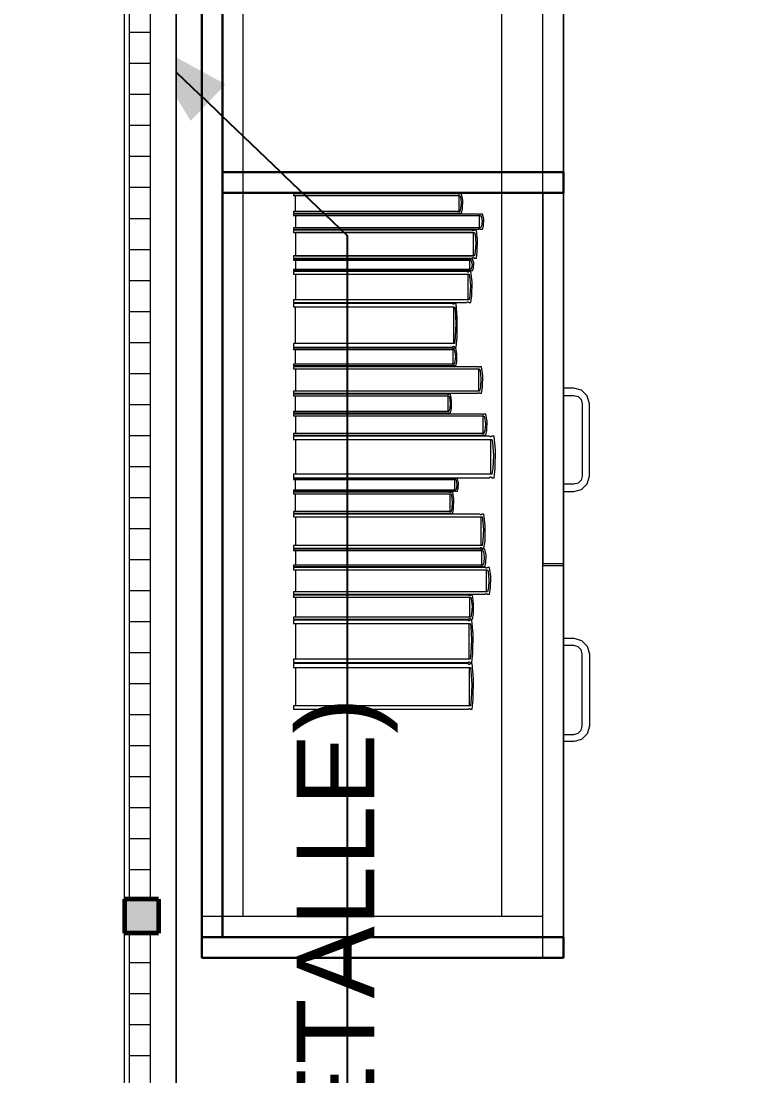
# Model space of a CAD drawing. Header units: inches. Extents: x -19 to 5698, y -728 to 92.
# Drawn here: x 204.92 to 205.619, y 33.37 to 34.391 of the extents above; entities that cross this region are included whole.
import ezdxf

# ---------------------------------------------------------------- set-up
doc = ezdxf.new("R2010")
doc.units = ezdxf.units.IN
doc.header["$MEASUREMENT"] = 0
doc.set_wipeout_variables(frame=1)
doc.linetypes.add('HIDDEN', pattern=[0.375, 0.25, -0.125])
doc.linetypes.add('Wipeout_Contour', pattern=[1, 0, -1])
doc.layers.get('0').update_dxf_attribs({"color": 61})
doc.layers.add('00 conduct tomacorr', color=120, linetype='HIDDEN', lineweight=30)
for name, color, linetype in [('02 _ ARQ _ ZON _ Espacio.3D', 7, 'Continuous'), ('Acabado - Muros', 7, 'Continuous'), ('Interior - Mobiliario', 7, 'Continuous'), ('Notas - Etiquetas', 7, 'Continuous')]:
    doc.layers.add(name, color=color, linetype=linetype)
doc.styles.add('Estilo_Generado_4', font='swisse.ttf')
doc.dimstyles.new('Estilo_Generado__8', dxfattribs={"dimtxt": 0.18, "dimasz": 0.0912, "dimexe": 0.18, "dimexo": 0.0625, "dimgap": 0, "dimtad": 0, "dimtih": 1, "dimtoh": 1, "dimdec": 4, "dimzin": 0, "dimdsep": 46, "dimcen": 0.09, "dimadec": 0, "dimazin": 0, "dimtfac": 1, "dimtdec": 4, "dimtmove": 0, "dimatfit": 3, "dimldrblk": 'ARROWHEAD_5', "dimfxl": 1, "dimtolj": 1, "dimtzin": 0, "dimarcsym": 0})
pattern_1 = [(0, (185.000038, 1e-08), (0, 0.030000001), [])]

# ---------------------------------------------------------------- blocks, each defined once
blk = doc.blocks.new('ARROWHEAD_5')
at = {"linetype": 'Continuous', "lineweight": 0}
blk.add_hatch(color=0, dxfattribs=at).paths.add_polyline_path([(-1, 0.2679), (0, 0), (-1, -0.2679)])
at = {"color": 0, "linetype": 'Continuous', "lineweight": 0}
blk.add_line((0, 0), (-1, 0), dxfattribs=at)

msp = doc.modelspace()

# ---------------------------------------------------------------- linework, layer by layer
at = {"layer": '02 _ ARQ _ ZON _ Espacio.3D', "color": 254, "linetype": 'Continuous', "lineweight": 0, "flags": 128}
msp.add_lwpolyline([(201.07, 31.0002), (205.02, 31), (205.02, 39), (201.0699, 39), (201.0698, 39.7505), (196.27, 39.7505), (196.2701, 39.4), (194.57, 39.4), (194.57, 37.7), (194.22, 37.7), (194.22, 33.75), (193.32, 33.75), (193.32, 29.75), (194.07, 29.75), (194.07, 30.7), (194.57, 30.7), (194.57, 30.2), (195.07, 30.2), (195.07, 29.75), (201.07, 29.75)], close=True, dxfattribs=at)
msp.add_lwpolyline([(208.57, 39), (205.07, 39), (205.07, 29.7499), (208.07, 29.75), (208.07, 30.8001), (208.57, 30.8001)], dxfattribs=at)
at = {"layer": 'Interior - Mobiliario', "color": 175, "linetype": 'Continuous', "lineweight": 13}
for p, q in [((205.1151, 34.9647), (205.1151, 33.5047)), ((205.4251, 33.5047), (205.4251, 34.9647)), ((205.3455, 34.2094), (205.3448, 34.2066)), ((205.346, 34.2151), (205.3455, 34.2094)), ((205.3464, 34.2051), (205.3473, 34.2092)), ((205.3473, 34.2092), (205.3475, 34.2175)), ((205.3448, 34.2066), (205.1837, 34.2066)), ((205.1837, 34.2066), (205.1837, 34.2051)), ((205.1837, 34.2051), (205.3429, 34.2051)), ((205.3627, 34.2041), (205.1837, 34.2041)), ((205.1837, 34.2041), (205.1837, 34.2029)), ((205.1837, 34.2029), (205.3648, 34.2029)), ((205.1856, 34.2029), (205.1856, 34.1907)), ((205.3429, 34.2051), (205.343, 34.2052)), ((205.343, 34.2052), (205.3432, 34.2053)), ((205.3432, 34.2053), (205.3434, 34.2053)), ((205.3434, 34.2053), (205.3437, 34.2054)), ((205.3437, 34.2054), (205.3439, 34.2054)), ((205.3439, 34.2054), (205.3441, 34.2053)), ((205.3441, 34.2053), (205.3444, 34.2053)), ((205.3444, 34.2053), (205.3446, 34.2051)), ((205.3446, 34.2051), (205.3447, 34.2051)), ((205.3447, 34.2051), (205.3464, 34.2051)), ((205.3628, 34.204), (205.3627, 34.2041)), ((205.363, 34.2039), (205.3628, 34.204)), ((205.3632, 34.2039), (205.363, 34.2039)), ((205.3635, 34.2038), (205.3632, 34.2039)), ((205.3638, 34.2038), (205.3635, 34.2038)), ((205.364, 34.2039), (205.3638, 34.2038)), ((205.3639, 34.1907), (205.3639, 34.2029)), ((205.3643, 34.2039), (205.364, 34.2039)), ((205.3645, 34.204), (205.3643, 34.2039)), ((205.3647, 34.2041), (205.3645, 34.204)), ((205.3667, 34.2041), (205.3647, 34.2041)), ((205.3648, 34.2029), (205.3654, 34.2018)), ((205.3654, 34.2018), (205.3662, 34.1974)), ((205.3679, 34.1992), (205.3667, 34.2041)), ((205.3677, 34.1927), (205.3679, 34.1992)), ((205.3648, 34.1907), (205.1837, 34.1907)), ((205.1837, 34.1907), (205.1837, 34.1895)), ((205.1837, 34.1895), (205.3627, 34.1895)), ((205.3568, 34.1885), (205.1837, 34.1885)), ((205.1837, 34.1885), (205.1837, 34.1864)), ((205.3569, 34.1884), (205.3568, 34.1885)), ((205.3571, 34.1883), (205.3569, 34.1884)), ((205.3586, 34.1884), (205.3584, 34.1883)), ((205.3587, 34.1885), (205.3586, 34.1884)), ((205.3607, 34.1885), (205.3587, 34.1885)), ((205.3619, 34.1796), (205.3607, 34.1885)), ((205.3627, 34.1895), (205.3628, 34.1896)), ((205.3628, 34.1896), (205.363, 34.1897)), ((205.363, 34.1897), (205.3633, 34.1898)), ((205.3633, 34.1898), (205.3636, 34.1898)), ((205.3636, 34.1898), (205.3638, 34.1898)), ((205.3638, 34.1898), (205.3641, 34.1898)), ((205.3641, 34.1898), (205.3644, 34.1897)), ((205.3644, 34.1897), (205.3646, 34.1896)), ((205.3646, 34.1896), (205.3647, 34.1895)), ((205.3647, 34.1895), (205.3667, 34.1895)), ((205.3657, 34.1929), (205.3648, 34.1907)), ((205.3662, 34.1974), (205.3657, 34.1929)), ((205.3667, 34.1895), (205.3677, 34.1927)), ((205.1837, 34.1864), (205.3589, 34.1864)), ((205.358, 34.1864), (205.1855, 34.1864)), ((205.1855, 34.1864), (205.1855, 34.1638)), ((205.3573, 34.1882), (205.3571, 34.1883)), ((205.3576, 34.1881), (205.3573, 34.1882)), ((205.3579, 34.1881), (205.3576, 34.1881)), ((205.3581, 34.1881), (205.3579, 34.1881)), ((205.358, 34.1638), (205.358, 34.1864)), ((205.3584, 34.1883), (205.3581, 34.1881)), ((205.3589, 34.1864), (205.3594, 34.1844)), ((205.3594, 34.1844), (205.3602, 34.1761)), ((205.3616, 34.1675), (205.3619, 34.1796)), ((205.3602, 34.1761), (205.3597, 34.1678)), ((205.3589, 34.1638), (205.1837, 34.1638)), ((205.1837, 34.1638), (205.1837, 34.1616)), ((205.1837, 34.1616), (205.3568, 34.1616)), ((205.3532, 34.1606), (205.1837, 34.1606)), ((205.1837, 34.1606), (205.1837, 34.1597)), ((205.1837, 34.1597), (205.3553, 34.1597)), ((205.1855, 34.1638), (205.358, 34.1638)), ((205.1855, 34.1597), (205.1855, 34.1504)), ((205.3533, 34.1606), (205.3532, 34.1606)), ((205.3535, 34.1605), (205.3533, 34.1606)), ((205.3538, 34.1605), (205.3535, 34.1605)), ((205.354, 34.1604), (205.3538, 34.1605)), ((205.3543, 34.1604), (205.354, 34.1604)), ((205.3545, 34.1605), (205.3543, 34.1604)), ((205.3544, 34.1504), (205.3544, 34.1597)), ((205.3548, 34.1605), (205.3545, 34.1605)), ((205.355, 34.1606), (205.3548, 34.1605)), ((205.3551, 34.1606), (205.355, 34.1606)), ((205.357, 34.1606), (205.3551, 34.1606)), ((205.3553, 34.1597), (205.3558, 34.1589)), ((205.3558, 34.1589), (205.3565, 34.1555)), ((205.3568, 34.1616), (205.3569, 34.1618)), ((205.3569, 34.1618), (205.3572, 34.1619)), ((205.3582, 34.1569), (205.357, 34.1606)), ((205.3572, 34.1619), (205.3574, 34.162)), ((205.3574, 34.162), (205.3577, 34.1621)), ((205.3577, 34.1621), (205.3579, 34.1621)), ((205.3579, 34.1621), (205.3582, 34.162)), ((205.3582, 34.162), (205.3584, 34.1619)), ((205.3584, 34.1619), (205.3586, 34.1617)), ((205.3586, 34.1617), (205.3587, 34.1616)), ((205.3587, 34.1616), (205.3607, 34.1616)), ((205.3597, 34.1678), (205.3589, 34.1638)), ((205.3607, 34.1616), (205.3616, 34.1675)), ((205.3553, 34.1504), (205.1837, 34.1504)), ((205.1837, 34.1504), (205.1837, 34.1495)), ((205.1837, 34.1495), (205.3532, 34.1495)), ((205.3516, 34.1485), (205.1837, 34.1485)), ((205.1837, 34.1485), (205.1837, 34.1461)), ((205.3517, 34.1484), (205.3516, 34.1485)), ((205.3519, 34.1482), (205.3517, 34.1484)), ((205.3521, 34.1481), (205.3519, 34.1482)), ((205.3524, 34.148), (205.3521, 34.1481)), ((205.3526, 34.148), (205.3524, 34.148)), ((205.3529, 34.1481), (205.3526, 34.148)), ((205.3531, 34.1482), (205.3529, 34.1481)), ((205.3533, 34.1483), (205.3531, 34.1482)), ((205.3532, 34.1495), (205.3534, 34.1496)), ((205.3535, 34.1485), (205.3533, 34.1483)), ((205.3534, 34.1496), (205.3536, 34.1496)), ((205.3553, 34.1485), (205.3535, 34.1485)), ((205.3536, 34.1496), (205.3538, 34.1497)), ((205.3538, 34.1497), (205.3541, 34.1497)), ((205.3541, 34.1497), (205.3543, 34.1497)), ((205.3543, 34.1497), (205.3546, 34.1497)), ((205.3546, 34.1497), (205.3548, 34.1496)), ((205.3548, 34.1496), (205.355, 34.1496)), ((205.355, 34.1496), (205.3551, 34.1495)), ((205.3551, 34.1495), (205.357, 34.1495)), ((205.3561, 34.1521), (205.3553, 34.1504)), ((205.3565, 34.1386), (205.3553, 34.1485)), ((205.3565, 34.1555), (205.3561, 34.1521)), ((205.357, 34.1495), (205.358, 34.1519)), ((205.358, 34.1519), (205.3582, 34.1569)), ((205.1837, 34.1461), (205.3536, 34.1461)), ((205.1855, 34.1461), (205.1855, 34.1211)), ((205.3528, 34.1211), (205.3528, 34.1461)), ((205.3536, 34.1461), (205.3541, 34.1439)), ((205.3541, 34.1439), (205.3549, 34.1347)), ((205.3563, 34.1252), (205.3565, 34.1386)), ((205.3549, 34.1347), (205.3544, 34.1255)), ((205.3536, 34.1211), (205.1837, 34.1211)), ((205.1837, 34.1211), (205.1837, 34.1187)), ((205.1837, 34.1187), (205.3516, 34.1187)), ((205.3377, 34.1177), (205.1837, 34.1177)), ((205.1837, 34.1177), (205.1837, 34.1143)), ((205.3378, 34.1175), (205.3377, 34.1177)), ((205.338, 34.1173), (205.3378, 34.1175)), ((205.3382, 34.1171), (205.338, 34.1173)), ((205.3385, 34.117), (205.3382, 34.1171)), ((205.3387, 34.117), (205.3385, 34.117)), ((205.3389, 34.117), (205.3387, 34.117)), ((205.3391, 34.1172), (205.3389, 34.117)), ((205.3393, 34.1174), (205.3391, 34.1172)), ((205.3395, 34.1177), (205.3393, 34.1174)), ((205.3412, 34.1177), (205.3395, 34.1177)), ((205.3422, 34.1036), (205.3412, 34.1177)), ((205.3516, 34.1187), (205.3517, 34.1188)), ((205.3517, 34.1188), (205.3519, 34.119)), ((205.3519, 34.119), (205.3522, 34.1191)), ((205.3522, 34.1191), (205.3524, 34.1192)), ((205.3524, 34.1192), (205.3527, 34.1192)), ((205.3527, 34.1192), (205.3529, 34.1191)), ((205.3529, 34.1191), (205.3532, 34.119)), ((205.3532, 34.119), (205.3534, 34.1188)), ((205.3534, 34.1188), (205.3535, 34.1187)), ((205.3535, 34.1187), (205.3553, 34.1187)), ((205.3544, 34.1255), (205.3536, 34.1211)), ((205.3553, 34.1187), (205.3563, 34.1252)), ((205.1837, 34.1143), (205.3396, 34.1143)), ((205.1853, 34.1143), (205.1853, 34.0789)), ((205.3388, 34.0789), (205.3388, 34.1143)), ((205.3396, 34.1143), (205.3401, 34.1111)), ((205.3401, 34.1111), (205.3407, 34.0982)), ((205.3407, 34.0982), (205.3403, 34.0852)), ((205.342, 34.0847), (205.3422, 34.1036)), ((205.3396, 34.0789), (205.1837, 34.0789)), ((205.1837, 34.0789), (205.1837, 34.0755)), ((205.3381, 34.0759), (205.3383, 34.0761)), ((205.3383, 34.0761), (205.3385, 34.0762)), ((205.3385, 34.0762), (205.3387, 34.0762)), ((205.3387, 34.0762), (205.339, 34.0761)), ((205.339, 34.0761), (205.3392, 34.0759)), ((205.3403, 34.0852), (205.3396, 34.0789)), ((205.3412, 34.0755), (205.342, 34.0847)), ((205.1837, 34.0755), (205.3377, 34.0755)), ((205.3374, 34.0745), (205.1837, 34.0745)), ((205.1837, 34.0745), (205.1837, 34.0731)), ((205.1837, 34.0731), (205.3392, 34.0731)), ((205.1853, 34.0731), (205.1853, 34.0589)), ((205.3374, 34.0744), (205.3374, 34.0745)), ((205.3376, 34.0743), (205.3374, 34.0744)), ((205.3379, 34.0742), (205.3376, 34.0743)), ((205.3377, 34.0755), (205.3379, 34.0757)), ((205.3379, 34.0757), (205.3381, 34.0759)), ((205.3381, 34.0742), (205.3379, 34.0742)), ((205.3383, 34.0742), (205.3381, 34.0742)), ((205.3385, 34.0742), (205.3383, 34.0742)), ((205.3384, 34.0589), (205.3384, 34.0731)), ((205.3388, 34.0743), (205.3385, 34.0742)), ((205.339, 34.0744), (205.3388, 34.0743)), ((205.3391, 34.0745), (205.339, 34.0744)), ((205.3408, 34.0745), (205.3391, 34.0745)), ((205.3392, 34.0759), (205.3394, 34.0756)), ((205.3392, 34.0731), (205.3397, 34.0718)), ((205.3394, 34.0756), (205.3395, 34.0755)), ((205.3395, 34.0755), (205.3412, 34.0755)), ((205.3397, 34.0718), (205.3404, 34.0666)), ((205.3404, 34.0666), (205.34, 34.0614)), ((205.3419, 34.0688), (205.3408, 34.0745)), ((205.3417, 34.0612), (205.3419, 34.0688)), ((205.3392, 34.0589), (205.1837, 34.0589)), ((205.1837, 34.0589), (205.1837, 34.0575)), ((205.1837, 34.0575), (205.3374, 34.0575)), ((205.3617, 34.0565), (205.1837, 34.0565)), ((205.1837, 34.0565), (205.1837, 34.0544)), ((205.3374, 34.0575), (205.3375, 34.0576)), ((205.3375, 34.0576), (205.3377, 34.0577)), ((205.3377, 34.0577), (205.3379, 34.0578)), ((205.3379, 34.0578), (205.3381, 34.0578)), ((205.3381, 34.0578), (205.3384, 34.0578)), ((205.3384, 34.0578), (205.3386, 34.0577)), ((205.3386, 34.0577), (205.3388, 34.0577)), ((205.3388, 34.0577), (205.339, 34.0576)), ((205.339, 34.0576), (205.3391, 34.0575)), ((205.3391, 34.0575), (205.3408, 34.0575)), ((205.34, 34.0614), (205.3392, 34.0589)), ((205.3408, 34.0575), (205.3417, 34.0612)), ((205.3618, 34.0564), (205.3617, 34.0565)), ((205.3621, 34.0562), (205.3618, 34.0564)), ((205.3623, 34.0561), (205.3621, 34.0562)), ((205.3626, 34.0561), (205.3623, 34.0561)), ((205.3629, 34.0561), (205.3626, 34.0561)), ((205.3631, 34.0561), (205.3629, 34.0561)), ((205.3634, 34.0562), (205.3631, 34.0561)), ((205.3636, 34.0564), (205.3634, 34.0562)), ((205.3638, 34.0565), (205.3636, 34.0564)), ((205.3657, 34.0565), (205.3638, 34.0565)), ((205.367, 34.0479), (205.3657, 34.0565)), ((205.1837, 34.0544), (205.3639, 34.0544)), ((205.1856, 34.0544), (205.1856, 34.0329)), ((205.363, 34.0329), (205.363, 34.0544)), ((205.3639, 34.0544), (205.3645, 34.0525)), ((205.3645, 34.0525), (205.3652, 34.0446)), ((205.3667, 34.0365), (205.367, 34.0479)), ((205.3648, 34.0367), (205.3639, 34.0329)), ((205.3652, 34.0446), (205.3648, 34.0367)), ((205.3657, 34.0308), (205.3667, 34.0365)), ((205.4551, 34.0357), (205.4451, 34.0357)), ((205.4451, 34.0357), (205.4451, 34.0287)), ((205.4626, 34.0337), (205.4551, 34.0357)), ((205.3639, 34.0329), (205.1837, 34.0329)), ((205.1837, 34.0329), (205.1837, 34.0308)), ((205.1837, 34.0308), (205.3617, 34.0308)), ((205.3324, 34.0298), (205.1837, 34.0298)), ((205.1837, 34.0298), (205.1837, 34.0284)), ((205.1837, 34.0284), (205.3342, 34.0284)), ((205.1853, 34.0284), (205.1853, 34.0131)), ((205.3326, 34.0297), (205.3324, 34.0298)), ((205.3324, 34.0298), (205.3324, 34.0298)), ((205.3328, 34.0296), (205.3326, 34.0297)), ((205.3331, 34.0295), (205.3328, 34.0296)), ((205.3333, 34.0295), (205.3331, 34.0295)), ((205.3335, 34.0296), (205.3333, 34.0295)), ((205.3334, 34.0131), (205.3334, 34.0284)), ((205.3337, 34.0296), (205.3335, 34.0296)), ((205.3339, 34.0297), (205.3337, 34.0296)), ((205.334, 34.0298), (205.3339, 34.0297)), ((205.3357, 34.0298), (205.334, 34.0298)), ((205.3342, 34.0284), (205.3346, 34.027)), ((205.3346, 34.027), (205.3353, 34.0214)), ((205.3367, 34.0238), (205.3357, 34.0298)), ((205.3617, 34.0308), (205.3619, 34.031)), ((205.3619, 34.031), (205.3621, 34.0311)), ((205.3621, 34.0311), (205.3624, 34.0312)), ((205.3624, 34.0312), (205.3626, 34.0313)), ((205.3626, 34.0313), (205.3629, 34.0313)), ((205.3629, 34.0313), (205.3632, 34.0312)), ((205.3632, 34.0312), (205.3634, 34.0311)), ((205.3634, 34.0311), (205.3637, 34.0309)), ((205.3637, 34.0309), (205.3638, 34.0308)), ((205.3638, 34.0308), (205.3657, 34.0308)), ((205.4451, 34.0287), (205.4551, 34.0287)), ((205.4551, 34.0287), (205.4591, 34.0276)), ((205.4591, 34.0276), (205.462, 34.0247)), ((205.4681, 34.0282), (205.4626, 34.0337)), ((205.4701, 34.0207), (205.4681, 34.0282)), ((205.3349, 34.0158), (205.3342, 34.0131)), ((205.3353, 34.0214), (205.3349, 34.0158)), ((205.3357, 34.0117), (205.3365, 34.0156)), ((205.3365, 34.0156), (205.3367, 34.0238)), ((205.462, 34.0247), (205.4631, 34.0207)), ((205.4631, 34.0207), (205.4631, 33.9507)), ((205.4701, 33.9507), (205.4701, 34.0207)), ((205.3342, 34.0131), (205.1837, 34.0131)), ((205.1837, 34.0131), (205.1837, 34.0117)), ((205.1837, 34.0117), (205.3324, 34.0117)), ((205.3659, 34.0107), (205.1837, 34.0107)), ((205.1837, 34.0107), (205.1837, 34.009)), ((205.1837, 34.009), (205.3681, 34.009)), ((205.1856, 34.009), (205.1856, 33.9918)), ((205.3324, 34.0117), (205.3325, 34.0117)), ((205.3325, 34.0117), (205.3327, 34.0119)), ((205.3327, 34.0119), (205.3329, 34.0119)), ((205.3329, 34.0119), (205.3331, 34.012)), ((205.3331, 34.012), (205.3333, 34.012)), ((205.3333, 34.012), (205.3336, 34.0119)), ((205.3336, 34.0119), (205.3338, 34.0118)), ((205.3338, 34.0118), (205.334, 34.0117)), ((205.334, 34.0117), (205.334, 34.0117)), ((205.334, 34.0117), (205.3357, 34.0117)), ((205.366, 34.0106), (205.3659, 34.0107)), ((205.3662, 34.0104), (205.366, 34.0106)), ((205.3665, 34.0104), (205.3662, 34.0104)), ((205.3668, 34.0103), (205.3665, 34.0104)), ((205.367, 34.0103), (205.3668, 34.0103)), ((205.3673, 34.0103), (205.367, 34.0103)), ((205.3672, 33.9918), (205.3672, 34.009)), ((205.3676, 34.0104), (205.3673, 34.0103)), ((205.3678, 34.0105), (205.3676, 34.0104)), ((205.368, 34.0107), (205.3678, 34.0105)), ((205.37, 34.0107), (205.368, 34.0107)), ((205.3681, 34.009), (205.3687, 34.0075)), ((205.3687, 34.0075), (205.3695, 34.0012)), ((205.3712, 34.0038), (205.37, 34.0107)), ((205.369, 33.9949), (205.3681, 33.9918)), ((205.3695, 34.0012), (205.369, 33.9949)), ((205.37, 33.9902), (205.371, 33.9947)), ((205.371, 33.9947), (205.3712, 34.0038)), ((205.3681, 33.9918), (205.1837, 33.9918)), ((205.1837, 33.9918), (205.1837, 33.9902)), ((205.1837, 33.9902), (205.3659, 33.9902)), ((205.3735, 33.9892), (205.1837, 33.9892)), ((205.1837, 33.9892), (205.1837, 33.986)), ((205.1837, 33.986), (205.3758, 33.986)), ((205.1857, 33.986), (205.1857, 33.9524)), ((205.3659, 33.9902), (205.3661, 33.9903)), ((205.3661, 33.9903), (205.3663, 33.9904)), ((205.3663, 33.9904), (205.3666, 33.9905)), ((205.3666, 33.9905), (205.3668, 33.9905)), ((205.3668, 33.9905), (205.3671, 33.9905)), ((205.3671, 33.9905), (205.3674, 33.9905)), ((205.3674, 33.9905), (205.3676, 33.9904)), ((205.3676, 33.9904), (205.3679, 33.9903)), ((205.3679, 33.9903), (205.368, 33.9902)), ((205.368, 33.9902), (205.37, 33.9902)), ((205.3736, 33.989), (205.3735, 33.9892)), ((205.3739, 33.9888), (205.3736, 33.989)), ((205.3741, 33.9886), (205.3739, 33.9888)), ((205.3744, 33.9885), (205.3741, 33.9886)), ((205.3747, 33.9885), (205.3744, 33.9885)), ((205.375, 33.9886), (205.3747, 33.9885)), ((205.3748, 33.9524), (205.3748, 33.986)), ((205.3752, 33.9888), (205.375, 33.9886)), ((205.3755, 33.989), (205.3752, 33.9888)), ((205.3756, 33.9892), (205.3755, 33.989)), ((205.3778, 33.9892), (205.3756, 33.9892)), ((205.3758, 33.986), (205.3764, 33.983)), ((205.3791, 33.9758), (205.3778, 33.9892)), ((205.3764, 33.983), (205.3772, 33.9707)), ((205.3788, 33.9579), (205.3791, 33.9758)), ((205.3772, 33.9707), (205.3767, 33.9584)), ((205.3767, 33.9584), (205.3758, 33.9524)), ((205.3778, 33.9491), (205.3788, 33.9579)), ((205.3758, 33.9524), (205.1837, 33.9524)), ((205.1837, 33.9524), (205.1837, 33.9491)), ((205.1837, 33.9491), (205.3735, 33.9491)), ((205.3389, 33.9481), (205.1837, 33.9481)), ((205.1837, 33.9481), (205.1837, 33.9472)), ((205.1837, 33.9472), (205.3408, 33.9472)), ((205.1853, 33.9472), (205.1853, 33.9371)), ((205.339, 33.9481), (205.3389, 33.9481)), ((205.3392, 33.948), (205.339, 33.9481)), ((205.3394, 33.948), (205.3392, 33.948)), ((205.3396, 33.9479), (205.3394, 33.948)), ((205.3399, 33.9479), (205.3396, 33.9479)), ((205.3401, 33.948), (205.3399, 33.9479)), ((205.34, 33.9371), (205.34, 33.9472)), ((205.3403, 33.948), (205.3401, 33.948)), ((205.3405, 33.9481), (205.3403, 33.948)), ((205.3406, 33.9481), (205.3405, 33.9481)), ((205.3424, 33.9481), (205.3406, 33.9481)), ((205.3408, 33.9472), (205.3413, 33.9463)), ((205.3413, 33.9463), (205.3419, 33.9426)), ((205.3434, 33.9441), (205.3424, 33.9481)), ((205.3432, 33.9387), (205.3434, 33.9441)), ((205.3735, 33.9491), (205.3737, 33.9494)), ((205.3737, 33.9494), (205.3739, 33.9496)), ((205.3739, 33.9496), (205.3742, 33.9497)), ((205.3742, 33.9497), (205.3745, 33.9498)), ((205.3745, 33.9498), (205.3747, 33.9498)), ((205.3747, 33.9498), (205.375, 33.9497)), ((205.375, 33.9497), (205.3753, 33.9495)), ((205.3753, 33.9495), (205.3755, 33.9493)), ((205.3755, 33.9493), (205.3756, 33.9491)), ((205.3756, 33.9491), (205.3778, 33.9491)), ((205.4591, 33.9438), (205.4551, 33.9427)), ((205.462, 33.9467), (205.4591, 33.9438)), ((205.4631, 33.9507), (205.462, 33.9467)), ((205.4681, 33.9432), (205.4701, 33.9507)), ((205.3408, 33.9371), (205.1837, 33.9371)), ((205.1837, 33.9371), (205.1837, 33.9361)), ((205.1837, 33.9361), (205.3389, 33.9361)), ((205.3345, 33.9351), (205.1837, 33.9351)), ((205.1837, 33.9351), (205.1837, 33.9335)), ((205.1837, 33.9335), (205.3363, 33.9335)), ((205.1853, 33.9335), (205.1853, 33.9164)), ((205.3346, 33.935), (205.3345, 33.9351)), ((205.3348, 33.9349), (205.3346, 33.935)), ((205.335, 33.9348), (205.3348, 33.9349)), ((205.3352, 33.9348), (205.335, 33.9348)), ((205.3354, 33.9348), (205.3352, 33.9348)), ((205.3356, 33.9348), (205.3354, 33.9348)), ((205.3355, 33.9164), (205.3355, 33.9335)), ((205.3359, 33.9349), (205.3356, 33.9348)), ((205.3361, 33.935), (205.3359, 33.9349)), ((205.3362, 33.9351), (205.3361, 33.935)), ((205.3379, 33.9351), (205.3362, 33.9351)), ((205.3363, 33.9335), (205.3368, 33.9319)), ((205.3389, 33.9283), (205.3379, 33.9351)), ((205.3389, 33.9361), (205.339, 33.9362)), ((205.339, 33.9362), (205.3392, 33.9362)), ((205.3392, 33.9362), (205.3394, 33.9363)), ((205.3394, 33.9363), (205.3397, 33.9363)), ((205.3397, 33.9363), (205.3399, 33.9363)), ((205.3399, 33.9363), (205.3401, 33.9363)), ((205.3401, 33.9363), (205.3404, 33.9362)), ((205.3404, 33.9362), (205.3406, 33.9362)), ((205.3406, 33.9362), (205.3406, 33.9361)), ((205.3406, 33.9361), (205.3424, 33.9361)), ((205.3415, 33.9389), (205.3408, 33.9371)), ((205.3419, 33.9426), (205.3415, 33.9389)), ((205.3424, 33.9361), (205.3432, 33.9387)), ((205.4451, 33.9427), (205.4451, 33.9357)), ((205.4551, 33.9427), (205.4451, 33.9427)), ((205.4451, 33.9357), (205.4551, 33.9357)), ((205.4551, 33.9357), (205.4626, 33.9377)), ((205.4626, 33.9377), (205.4681, 33.9432)), ((205.3368, 33.9319), (205.3374, 33.9257)), ((205.3374, 33.9257), (205.337, 33.9194)), ((205.3387, 33.9192), (205.3389, 33.9283)), ((205.3363, 33.9164), (205.1837, 33.9164)), ((205.1837, 33.9164), (205.1837, 33.9147)), ((205.1837, 33.9147), (205.3345, 33.9147)), ((205.364, 33.9137), (205.1837, 33.9137)), ((205.1837, 33.9137), (205.1837, 33.9111)), ((205.3345, 33.9147), (205.3346, 33.9148)), ((205.3346, 33.9148), (205.3348, 33.915)), ((205.3348, 33.915), (205.335, 33.915)), ((205.335, 33.915), (205.3352, 33.9151)), ((205.3352, 33.9151), (205.3355, 33.9151)), ((205.3355, 33.9151), (205.3357, 33.915)), ((205.3357, 33.915), (205.3359, 33.9149)), ((205.3359, 33.9149), (205.3361, 33.9148)), ((205.3361, 33.9148), (205.3362, 33.9147)), ((205.3362, 33.9147), (205.3379, 33.9147)), ((205.337, 33.9194), (205.3363, 33.9164)), ((205.3379, 33.9147), (205.3387, 33.9192)), ((205.3641, 33.9136), (205.364, 33.9137)), ((205.3644, 33.9134), (205.3641, 33.9136)), ((205.3646, 33.9133), (205.3644, 33.9134)), ((205.3649, 33.9132), (205.3646, 33.9133)), ((205.3652, 33.9132), (205.3649, 33.9132)), ((205.3654, 33.9132), (205.3652, 33.9132)), ((205.3657, 33.9134), (205.3654, 33.9132)), ((205.3659, 33.9136), (205.3657, 33.9134)), ((205.3661, 33.9137), (205.3659, 33.9136)), ((205.3681, 33.9137), (205.3661, 33.9137)), ((205.3693, 33.9028), (205.3681, 33.9137)), ((205.1837, 33.9111), (205.3662, 33.9111)), ((205.1856, 33.9111), (205.1856, 33.8836)), ((205.3653, 33.8836), (205.3653, 33.9111)), ((205.3662, 33.9111), (205.3668, 33.9086)), ((205.3668, 33.9086), (205.3676, 33.8986)), ((205.3691, 33.8881), (205.3693, 33.9028)), ((205.3676, 33.8986), (205.3671, 33.8885)), ((205.3662, 33.8836), (205.1837, 33.8836)), ((205.1837, 33.8836), (205.1837, 33.8809)), ((205.3671, 33.8885), (205.3662, 33.8836)), ((205.3681, 33.8809), (205.3691, 33.8881)), ((205.1837, 33.8809), (205.364, 33.8809)), ((205.3648, 33.8799), (205.1837, 33.8799)), ((205.1837, 33.8799), (205.1837, 33.8786)), ((205.1837, 33.8786), (205.3671, 33.8786)), ((205.1856, 33.8786), (205.1856, 33.8645)), ((205.364, 33.8809), (205.3642, 33.8811)), ((205.3642, 33.8811), (205.3644, 33.8813)), ((205.3644, 33.8813), (205.3647, 33.8814)), ((205.3647, 33.8814), (205.365, 33.8815)), ((205.3649, 33.8799), (205.3648, 33.8799)), ((205.3652, 33.8798), (205.3649, 33.8799)), ((205.365, 33.8815), (205.3652, 33.8815)), ((205.3652, 33.8815), (205.3655, 33.8814)), ((205.3654, 33.8797), (205.3652, 33.8798)), ((205.3657, 33.8797), (205.3654, 33.8797)), ((205.3655, 33.8814), (205.3657, 33.8813)), ((205.3657, 33.8813), (205.366, 33.8811)), ((205.366, 33.8797), (205.3657, 33.8797)), ((205.366, 33.8811), (205.3661, 33.8809)), ((205.3662, 33.8797), (205.366, 33.8797)), ((205.3661, 33.8809), (205.3681, 33.8809)), ((205.3661, 33.8645), (205.3661, 33.8786)), ((205.3665, 33.8797), (205.3662, 33.8797)), ((205.3667, 33.8798), (205.3665, 33.8797)), ((205.3669, 33.8799), (205.3667, 33.8798)), ((205.3689, 33.8799), (205.3669, 33.8799)), ((205.3671, 33.8786), (205.3676, 33.8773)), ((205.3676, 33.8773), (205.3684, 33.8722)), ((205.3684, 33.8722), (205.3679, 33.867)), ((205.3701, 33.8743), (205.3689, 33.8799)), ((205.3699, 33.8668), (205.3701, 33.8743)), ((205.3671, 33.8645), (205.1837, 33.8645)), ((205.1837, 33.8645), (205.1837, 33.8632)), ((205.1837, 33.8632), (205.3648, 33.8632)), ((205.3693, 33.8622), (205.1837, 33.8622)), ((205.1837, 33.8622), (205.1837, 33.8601)), ((205.3648, 33.8632), (205.365, 33.8633)), ((205.365, 33.8633), (205.3652, 33.8634)), ((205.3652, 33.8634), (205.3655, 33.8634)), ((205.3655, 33.8634), (205.3658, 33.8634)), ((205.3658, 33.8634), (205.366, 33.8634)), ((205.366, 33.8634), (205.3663, 33.8634)), ((205.3663, 33.8634), (205.3666, 33.8633)), ((205.3666, 33.8633), (205.3668, 33.8632)), ((205.3668, 33.8632), (205.3669, 33.8632)), ((205.3669, 33.8632), (205.3689, 33.8632)), ((205.3679, 33.867), (205.3671, 33.8645)), ((205.3689, 33.8632), (205.3699, 33.8668)), ((205.3694, 33.8621), (205.3693, 33.8622)), ((205.3696, 33.8619), (205.3694, 33.8621)), ((205.3699, 33.8618), (205.3696, 33.8619)), ((205.3702, 33.8617), (205.3699, 33.8618)), ((205.3704, 33.8617), (205.3702, 33.8617)), ((205.3707, 33.8618), (205.3704, 33.8617)), ((205.371, 33.8619), (205.3707, 33.8618)), ((205.3712, 33.862), (205.371, 33.8619)), ((205.3714, 33.8622), (205.3712, 33.862)), ((205.3734, 33.8622), (205.3714, 33.8622)), ((205.3747, 33.8536), (205.3734, 33.8622)), ((205.4451, 33.8657), (205.4251, 33.8657)), ((205.4451, 33.8637), (205.4251, 33.8637)), ((205.1837, 33.8601), (205.3715, 33.8601)), ((205.1856, 33.8601), (205.1856, 33.8385)), ((205.3706, 33.8385), (205.3706, 33.8601)), ((205.3715, 33.8601), (205.3721, 33.8582)), ((205.3721, 33.8582), (205.3729, 33.8503)), ((205.3745, 33.8421), (205.3747, 33.8536)), ((205.3724, 33.8423), (205.3715, 33.8385)), ((205.3729, 33.8503), (205.3724, 33.8423)), ((205.3734, 33.8364), (205.3745, 33.8421)), ((205.3715, 33.8385), (205.1837, 33.8385)), ((205.1837, 33.8385), (205.1837, 33.8364)), ((205.1837, 33.8364), (205.3693, 33.8364)), ((205.3532, 33.8354), (205.1837, 33.8354)), ((205.1837, 33.8354), (205.1837, 33.8336)), ((205.1837, 33.8336), (205.3552, 33.8336)), ((205.1855, 33.8336), (205.1855, 33.8142)), ((205.3532, 33.8353), (205.3532, 33.8354)), ((205.3535, 33.8352), (205.3532, 33.8353)), ((205.3537, 33.8351), (205.3535, 33.8352)), ((205.354, 33.835), (205.3537, 33.8351)), ((205.3542, 33.835), (205.354, 33.835)), ((205.3545, 33.8351), (205.3542, 33.835)), ((205.3544, 33.8142), (205.3544, 33.8336)), ((205.3547, 33.8352), (205.3545, 33.8351)), ((205.3549, 33.8353), (205.3547, 33.8352)), ((205.3551, 33.8354), (205.3549, 33.8353)), ((205.357, 33.8354), (205.3551, 33.8354)), ((205.3552, 33.8336), (205.3557, 33.8318)), ((205.3557, 33.8318), (205.3565, 33.8247)), ((205.3581, 33.8277), (205.357, 33.8354)), ((205.3693, 33.8364), (205.3694, 33.8366)), ((205.3694, 33.8366), (205.3697, 33.8367)), ((205.3697, 33.8367), (205.3699, 33.8368)), ((205.3699, 33.8368), (205.3702, 33.8369)), ((205.3702, 33.8369), (205.3705, 33.8368)), ((205.3705, 33.8368), (205.3708, 33.8368)), ((205.3708, 33.8368), (205.371, 33.8367)), ((205.371, 33.8367), (205.3713, 33.8365)), ((205.3713, 33.8365), (205.3714, 33.8364)), ((205.3714, 33.8364), (205.3734, 33.8364)), ((205.3565, 33.8247), (205.356, 33.8176)), ((205.3579, 33.8174), (205.3581, 33.8277)), ((205.3552, 33.8142), (205.1837, 33.8142)), ((205.1837, 33.8142), (205.1837, 33.8123)), ((205.1837, 33.8123), (205.3532, 33.8123)), ((205.3526, 33.8113), (205.1837, 33.8113)), ((205.1837, 33.8113), (205.1837, 33.808)), ((205.3527, 33.8112), (205.3526, 33.8113)), ((205.3529, 33.8109), (205.3527, 33.8112)), ((205.3531, 33.8107), (205.3529, 33.8109)), ((205.3534, 33.8107), (205.3531, 33.8107)), ((205.3532, 33.8123), (205.3533, 33.8125)), ((205.3533, 33.8125), (205.3535, 33.8126)), ((205.3535, 33.8126), (205.3538, 33.8127)), ((205.3539, 33.8107), (205.3536, 33.8106)), ((205.3538, 33.8127), (205.354, 33.8127)), ((205.3541, 33.8109), (205.3539, 33.8107)), ((205.354, 33.8127), (205.3543, 33.8127)), ((205.3543, 33.8111), (205.3541, 33.8109)), ((205.3543, 33.8127), (205.3545, 33.8127)), ((205.3545, 33.8113), (205.3543, 33.8111)), ((205.3545, 33.8127), (205.3548, 33.8126)), ((205.3564, 33.8113), (205.3545, 33.8113)), ((205.3548, 33.8126), (205.355, 33.8124)), ((205.355, 33.8124), (205.3551, 33.8123)), ((205.3551, 33.8123), (205.357, 33.8123)), ((205.356, 33.8176), (205.3552, 33.8142)), ((205.3575, 33.7976), (205.3564, 33.8113)), ((205.357, 33.8123), (205.3579, 33.8174)), ((205.1837, 33.808), (205.3546, 33.808)), ((205.1855, 33.808), (205.1855, 33.7735)), ((205.3536, 33.8106), (205.3534, 33.8107)), ((205.3538, 33.7735), (205.3538, 33.808)), ((205.3546, 33.808), (205.3552, 33.8049)), ((205.3552, 33.8049), (205.3559, 33.7923)), ((205.3559, 33.7923), (205.3554, 33.7796)), ((205.3573, 33.7792), (205.3575, 33.7976)), ((205.4451, 33.7937), (205.4551, 33.7937)), ((205.4451, 33.7867), (205.4451, 33.7937)), ((205.4551, 33.7937), (205.4626, 33.7917)), ((205.4626, 33.7917), (205.4681, 33.7862)), ((205.4551, 33.7867), (205.4451, 33.7867)), ((205.4591, 33.7856), (205.4551, 33.7867)), ((205.462, 33.7827), (205.4591, 33.7856)), ((205.4631, 33.7787), (205.462, 33.7827)), ((205.4681, 33.7862), (205.4701, 33.7787)), ((205.3546, 33.7735), (205.1837, 33.7735)), ((205.1837, 33.7735), (205.1837, 33.7702)), ((205.1837, 33.7702), (205.3526, 33.7702)), ((205.3526, 33.7702), (205.3527, 33.7704)), ((205.3527, 33.7704), (205.3529, 33.7706)), ((205.3529, 33.7706), (205.3532, 33.7708)), ((205.3532, 33.7708), (205.3534, 33.7709)), ((205.3534, 33.7709), (205.3537, 33.7709)), ((205.3537, 33.7709), (205.3539, 33.7708)), ((205.3539, 33.7708), (205.3542, 33.7706)), ((205.3542, 33.7706), (205.3544, 33.7703)), ((205.3544, 33.7703), (205.3545, 33.7702)), ((205.3545, 33.7702), (205.3564, 33.7702)), ((205.3554, 33.7796), (205.3546, 33.7735)), ((205.3564, 33.7702), (205.3573, 33.7792)), ((205.4631, 33.7087), (205.4631, 33.7787)), ((205.4701, 33.7787), (205.4701, 33.7087)), ((205.3529, 33.7692), (205.1837, 33.7692)), ((205.1837, 33.7692), (205.1837, 33.7656)), ((205.1837, 33.7656), (205.355, 33.7656)), ((205.1855, 33.7656), (205.1855, 33.7285)), ((205.353, 33.769), (205.3529, 33.7692)), ((205.3532, 33.7687), (205.353, 33.769)), ((205.3535, 33.7685), (205.3532, 33.7687)), ((205.3537, 33.7684), (205.3535, 33.7685)), ((205.354, 33.7684), (205.3537, 33.7684)), ((205.3542, 33.7685), (205.354, 33.7684)), ((205.3541, 33.7285), (205.3541, 33.7656)), ((205.3545, 33.7687), (205.3542, 33.7685)), ((205.3547, 33.7689), (205.3545, 33.7687)), ((205.3548, 33.7692), (205.3547, 33.7689)), ((205.3567, 33.7692), (205.3548, 33.7692)), ((205.355, 33.7656), (205.3555, 33.7623)), ((205.3555, 33.7623), (205.3562, 33.7487)), ((205.3579, 33.7544), (205.3567, 33.7692)), ((205.3577, 33.7347), (205.3579, 33.7544)), ((205.3562, 33.7487), (205.3558, 33.7351)), ((205.3558, 33.7351), (205.355, 33.7285)), ((205.3567, 33.725), (205.3577, 33.7347)), ((205.355, 33.7285), (205.1837, 33.7285)), ((205.1837, 33.7285), (205.1837, 33.725)), ((205.1837, 33.725), (205.3529, 33.725)), ((205.3529, 33.725), (205.3531, 33.7252)), ((205.3531, 33.7252), (205.3533, 33.7255)), ((205.3533, 33.7255), (205.3535, 33.7256)), ((205.3535, 33.7256), (205.3538, 33.7257)), ((205.3538, 33.7257), (205.354, 33.7257)), ((205.354, 33.7257), (205.3543, 33.7256)), ((205.3543, 33.7256), (205.3545, 33.7254)), ((205.3545, 33.7254), (205.3547, 33.7252)), ((205.3547, 33.7252), (205.3548, 33.725)), ((205.3548, 33.725), (205.3567, 33.725)), ((205.462, 33.7047), (205.4631, 33.7087)), ((205.4701, 33.7087), (205.4681, 33.7012)), ((205.4451, 33.7007), (205.4551, 33.7007)), ((205.4451, 33.6937), (205.4451, 33.7007)), ((205.4551, 33.7007), (205.4591, 33.7018)), ((205.4591, 33.7018), (205.462, 33.7047)), ((205.4681, 33.7012), (205.4626, 33.6957)), ((205.4551, 33.6937), (205.4451, 33.6937)), ((205.4626, 33.6957), (205.4551, 33.6937)), ((205.1351, 33.5247), (205.3851, 33.5247)), ((205.3851, 33.5247), (205.4251, 33.5247)), ((205.1151, 33.5047), (205.4251, 33.5047))]:
    msp.add_line(p, q, dxfattribs=at)

# ---------------------------------------------------------------- next in the draw order: wipeouts: each hides what was drawn before it
at = {"color": 254, "linetype": 'Wipeout_Contour', "lineweight": 0, "ltscale": 6515.032016}
msp.add_wipeout([(205.4451, 34.2247), (205.4451, 34.2447), (205.1151, 34.2447), (205.1151, 34.2247)], dxfattribs=at).dxf.layer = 'Interior - Mobiliario'

# ---------------------------------------------------------------- next in the draw order: linework, layer by layer
at = {"layer": 'Interior - Mobiliario', "color": 175, "linetype": 'Continuous', "lineweight": 13}
for p, q in [((205.1351, 33.5247), (205.1351, 34.9447)), ((205.3851, 34.9447), (205.3851, 33.5247)), ((205.4251, 33.5247), (205.4251, 34.9447)), ((205.4251, 34.2447), (205.4251, 34.6037)), ((205.4451, 34.2447), (205.4451, 34.6037)), ((205.1151, 34.2447), (205.1151, 34.2247)), ((205.4451, 34.2447), (205.1151, 34.2447)), ((205.4451, 34.2447), (205.4251, 34.2447)), ((205.4451, 34.2247), (205.4451, 34.2447)), ((205.4451, 34.2247), (205.4451, 34.2447)), ((205.1151, 34.2247), (205.4451, 34.2247)), ((205.3429, 34.2237), (205.1837, 34.2237)), ((205.1837, 34.2237), (205.1837, 34.2222)), ((205.1837, 34.2222), (205.3448, 34.2222)), ((205.1854, 34.2222), (205.1854, 34.2066)), ((205.3429, 34.2236), (205.3429, 34.2237)), ((205.3432, 34.2235), (205.3429, 34.2236)), ((205.3434, 34.2235), (205.3432, 34.2235)), ((205.3436, 34.2234), (205.3434, 34.2235)), ((205.3439, 34.2234), (205.3436, 34.2234)), ((205.3441, 34.2234), (205.3439, 34.2234)), ((205.344, 34.2066), (205.344, 34.2222)), ((205.3443, 34.2235), (205.3441, 34.2234)), ((205.3445, 34.2236), (205.3443, 34.2235)), ((205.3447, 34.2237), (205.3445, 34.2236)), ((205.3464, 34.2237), (205.3447, 34.2237)), ((205.3448, 34.2222), (205.3453, 34.2208)), ((205.3453, 34.2208), (205.346, 34.2151)), ((205.3475, 34.2175), (205.3464, 34.2237)), ((205.4251, 34.2247), (205.4251, 33.8657)), ((205.4451, 34.2247), (205.4251, 34.2247)), ((205.4451, 34.2247), (205.4451, 33.8657))]:
    msp.add_line(p, q, dxfattribs=at)
at = {"layer": 'Interior - Mobiliario', "color": 175, "linetype": 'Continuous', "lineweight": 30}
for p, q in [((205.4451, 34.2447), (205.1151, 34.2447)), ((205.1151, 34.2447), (205.1151, 34.2247)), ((205.4451, 34.2447), (205.4451, 34.2247)), ((205.4451, 34.2247), (205.1151, 34.2247))]:
    msp.add_line(p, q, dxfattribs=at)

# ---------------------------------------------------------------- next in the draw order: wipeouts: each hides what was drawn before it
at = {"color": 254, "linetype": 'Wipeout_Contour', "lineweight": 0, "ltscale": 6514.33281}
msp.add_wipeout([(205.1151, 33.5047), (205.1151, 34.9647), (205.0951, 34.9647), (205.0951, 33.5047)], dxfattribs=at).dxf.layer = 'Interior - Mobiliario'

# ---------------------------------------------------------------- next in the draw order: linework, layer by layer
at = {"layer": 'Interior - Mobiliario', "color": 175, "linetype": 'Continuous', "lineweight": 30}
for p, q in [((205.0951, 34.9647), (205.0951, 33.5047)), ((205.1151, 34.9647), (205.1151, 33.5047)), ((205.1151, 33.5047), (205.0951, 33.5047))]:
    msp.add_line(p, q, dxfattribs=at)
at = {"layer": 'Interior - Mobiliario', "color": 175, "linetype": 'Continuous', "lineweight": 13}
for p, q in [((205.0951, 34.9647), (205.0951, 33.5047)), ((205.1151, 33.5047), (205.1151, 34.9647)), ((205.0951, 34.9447), (205.0951, 33.5247)), ((205.1151, 34.2447), (205.1151, 34.2247)), ((205.4451, 34.2447), (205.1151, 34.2447)), ((205.1151, 34.2247), (205.4451, 34.2247)), ((205.0951, 33.5247), (205.1351, 33.5247)), ((205.0951, 33.5047), (205.1151, 33.5047))]:
    msp.add_line(p, q, dxfattribs=at)

# ---------------------------------------------------------------- next in the draw order: wipeouts: each hides what was drawn before it
at = {"color": 254, "linetype": 'Wipeout_Contour', "lineweight": 0, "ltscale": 6514.93048}
msp.add_wipeout([(205.4451, 33.4847), (205.4451, 33.5047), (205.0951, 33.5047), (205.0951, 33.4847)], dxfattribs=at).dxf.layer = 'Interior - Mobiliario'

# ---------------------------------------------------------------- next in the draw order: linework, layer by layer
at = {"layer": 'Interior - Mobiliario', "color": 175, "linetype": 'Continuous', "lineweight": 13}
for p, q in [((205.0951, 33.4847), (205.0951, 34.9847)), ((205.4451, 34.9847), (205.4451, 33.4847)), ((205.0951, 34.9647), (205.0951, 33.5047)), ((205.1151, 34.9647), (205.1151, 33.5047)), ((205.1151, 34.9647), (205.1151, 33.5047)), ((205.1151, 34.9647), (205.1151, 33.5047)), ((205.4251, 33.5047), (205.4251, 34.9647)), ((205.4251, 33.5047), (205.4251, 34.9647)), ((205.4451, 33.5047), (205.4451, 34.9647)), ((205.4451, 33.5047), (205.4451, 34.9647)), ((205.4251, 33.5047), (205.4251, 33.8637)), ((205.4451, 33.5047), (205.4451, 33.8637)), ((205.0951, 33.5247), (205.0951, 33.4847)), ((205.4251, 33.4847), (205.4251, 33.5247)), ((205.0951, 33.5047), (205.0951, 33.4847)), ((205.4451, 33.5047), (205.0951, 33.5047)), ((205.0951, 33.5047), (205.4451, 33.5047)), ((205.1151, 33.5047), (205.4451, 33.5047)), ((205.1151, 33.5047), (205.4251, 33.5047)), ((205.1151, 33.5047), (205.4251, 33.5047)), ((205.4451, 33.5047), (205.4251, 33.5047)), ((205.4451, 33.4847), (205.4451, 33.5047)), ((205.0951, 33.4847), (205.4451, 33.4847)), ((205.0951, 33.4847), (205.4251, 33.4847)), ((205.4451, 33.4847), (205.0951, 33.4847))]:
    msp.add_line(p, q, dxfattribs=at)
at = {"layer": 'Interior - Mobiliario', "color": 175, "linetype": 'Continuous', "lineweight": 30}
for p, q in [((205.4451, 33.5047), (205.0951, 33.5047)), ((205.0951, 33.5047), (205.0951, 33.4847)), ((205.4451, 33.5047), (205.4451, 33.4847)), ((205.4451, 33.4847), (205.0951, 33.4847))]:
    msp.add_line(p, q, dxfattribs=at)

# ---------------------------------------------------------------- next in the draw order: texts
at = {"layer": 'Notas - Etiquetas', "color": 171, "linetype": 'Continuous', "lineweight": 13, "insert": (205.2357, 31.9609), "char_height": 0.075, "attachment_point": 4, "rotation": 90, "style": 'Estilo_Generado_4'}
msp.add_mtext('\\A1;{\\pql;\\fSwis721 Ex BT|b0|i0|c0|p34;TABIQUERIA FIJA 2 (VER DETALLE)\\fSwis721 Ex BT|b0|i0|c0|p34; }', dxfattribs=at)

# ---------------------------------------------------------------- next in the draw order: leaders
at = {"layer": 'Notas - Etiquetas', "color": 144, "linetype": 'Continuous', "lineweight": 13, "annotation_type": 0, "has_hookline": 1, "hookline_direction": 1, "text_width": 1.9482, "horizontal_direction": (0, 1, 0)}
msp.add_leader([(205.035, 34.375), (205.2357, 34.1835), (205.2357, 31.9609)], dimstyle='Estilo_Generado__8', dxfattribs=at)

# ---------------------------------------------------------------- next in the draw order: wipeouts: each hides what was drawn before it
at = {"color": 254, "linetype": 'Wipeout_Contour', "lineweight": 0, "ltscale": 9770.817098}
msp.add_wipeout([(205.07, 35.6749), (205.02, 35.6749), (205.02, 33.5414), (205.053, 33.5414), (205.053, 33.5249), (205.07, 33.5249)], dxfattribs=at).dxf.layer = 'Acabado - Muros'

# ---------------------------------------------------------------- next in the draw order: linework, layer by layer
at = {"layer": 'Acabado - Muros', "color": 251, "linetype": 'Continuous', "lineweight": 13, "flags": 128}
msp.add_lwpolyline([(205.02, 33.5414), (205.02, 35.6749)], dxfattribs=at)

# ---------------------------------------------------------------- next in the draw order: wipeouts: each hides what was drawn before it
at = {"color": 254, "linetype": 'Wipeout_Contour', "lineweight": 0, "ltscale": 9770.679316}
msp.add_wipeout([(205.02, 33.5084), (205.02, 31.3749), (205.07, 31.3749), (205.07, 33.5249), (205.053, 33.5249), (205.053, 33.5084)], dxfattribs=at).dxf.layer = 'Acabado - Muros'

# ---------------------------------------------------------------- next in the draw order: linework, layer by layer
at = {"layer": 'Acabado - Muros', "color": 7, "linetype": 'Continuous', "lineweight": 60}
msp.add_line((205.053, 33.5414), (205.053, 33.5084), dxfattribs=at)
at = {"layer": 'Acabado - Muros', "color": 251, "linetype": 'Continuous', "lineweight": 13, "flags": 128}
for points in [[(205.07, 31.3749), (205.07, 33.5249), (205.07, 35.6749)], [(205.02, 31.3749), (205.02, 33.5084)]]:
    msp.add_lwpolyline(points, dxfattribs=at)

# ---------------------------------------------------------------- next in the draw order: wipeouts: each hides what was drawn before it
at = {"color": 254, "linetype": 'Wipeout_Contour', "lineweight": 0, "ltscale": 6514.084918}
msp.add_wipeout([(205.025, 35.6749), (205.025, 33.5414), (205.045, 33.5414), (205.045, 35.6749)], dxfattribs=at).dxf.layer = 'Acabado - Muros'

# ---------------------------------------------------------------- next in the draw order: hatches: boundary and pattern name
at = {"layer": 'Acabado - Muros', "linetype": 'Continuous', "lineweight": 0}
h = msp.add_hatch(dxfattribs=at)
h.set_pattern_fill('CONTRACHAPADO_0002', color=254, style=0, pattern_type=2)
h.set_pattern_definition(pattern_1)
h.paths.add_polyline_path([(205.025, 35.6749), (205.025, 33.5414), (205.045, 33.5414), (205.045, 35.6749)])

# ---------------------------------------------------------------- next in the draw order: linework, layer by layer
at = {"layer": 'Acabado - Muros', "color": 7, "linetype": 'Continuous', "lineweight": 60}
msp.add_line((205.053, 33.5414), (205.02, 33.5414), dxfattribs=at)
at = {"layer": 'Acabado - Muros', "color": 7, "linetype": 'Continuous', "lineweight": 13, "flags": 128}
msp.add_lwpolyline([(205.025, 35.6749), (205.045, 35.6749), (205.045, 33.5414), (205.025, 33.5414)], close=True, dxfattribs=at)

# ---------------------------------------------------------------- next in the draw order: wipeouts: each hides what was drawn before it
at = {"color": 254, "linetype": 'Wipeout_Contour', "lineweight": 0, "ltscale": 6513.906522}
msp.add_wipeout([(205.025, 33.5084), (205.025, 31.3749), (205.045, 31.3749), (205.045, 33.5084)], dxfattribs=at).dxf.layer = 'Acabado - Muros'

# ---------------------------------------------------------------- next in the draw order: hatches: boundary and pattern name
at = {"layer": 'Acabado - Muros', "linetype": 'Continuous', "lineweight": 0}
msp.add_hatch(color=254, dxfattribs=at).paths.add_polyline_path([(205.053, 33.5414), (205.02, 33.5414), (205.02, 33.5084), (205.053, 33.5084)])
h = msp.add_hatch(dxfattribs=at)
h.set_pattern_fill('CONTRACHAPADO_0002', color=254, style=0, pattern_type=2)
h.set_pattern_definition(pattern_1)
h.paths.add_polyline_path([(205.025, 33.5084), (205.025, 31.3749), (205.045, 31.3749), (205.045, 33.5084)])

# ---------------------------------------------------------------- next in the draw order: linework, layer by layer
at = {"layer": '00 conduct tomacorr'}
msp.add_arc((213.3792, 41.6528), 13.3201, 208.09815, 239.01187, dxfattribs=at)
at = {"layer": 'Acabado - Muros', "color": 7, "linetype": 'Continuous', "lineweight": 60}
for p in [(205.02, 33.5414), (205.053, 33.5084)]:
    msp.add_line(p, (205.02, 33.5084), dxfattribs=at)
at = {"layer": 'Acabado - Muros', "color": 7, "linetype": 'Continuous', "lineweight": 13, "flags": 128}
msp.add_lwpolyline([(205.025, 33.5084), (205.045, 33.5084), (205.045, 31.3749), (205.025, 31.3749)], close=True, dxfattribs=at)

doc.saveas('drawing.dxf')
